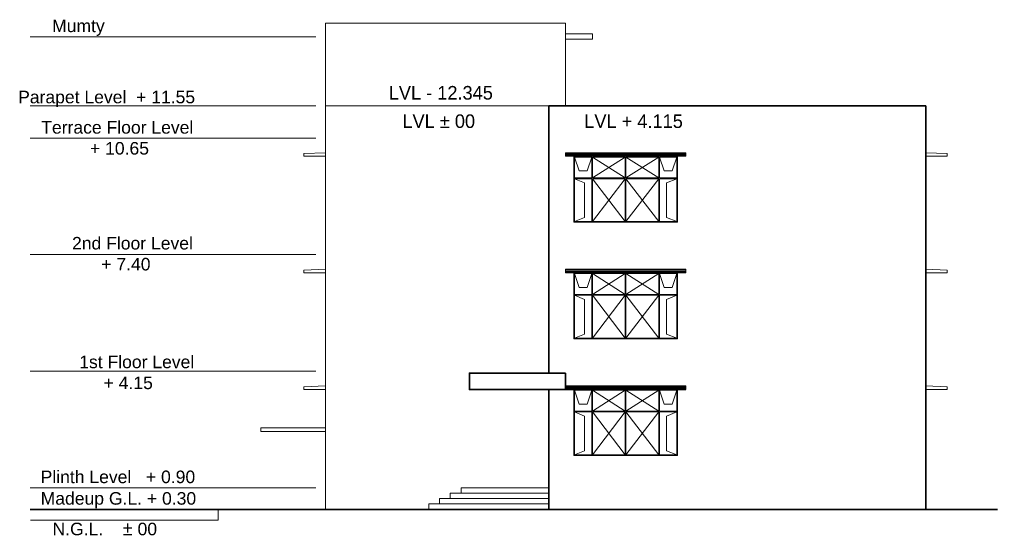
# Model space of a CAD drawing. Header units: metres. Extents: x 1545540 to 2027037, y 435419 to 693806.
# Drawn here: x 1896460 to 1923717, y 473468 to 487845 of the extents above; entities that cross this region are included whole.
import ezdxf

# ---------------------------------------------------------------- set-up
doc = ezdxf.new("R2010")
doc.units = ezdxf.units.M
doc.header["$LTSCALE"] = 1000
doc.linetypes.add('DASHED', pattern=[0.75, 0.5, -0.25])
for name, color, linetype, lineweight in [('2 elevation', 1, 'Continuous', 5), ('beam', 10, 'Continuous', 30), ('chaja', 7, 'Continuous', 30), ('coloum hatch', 254, 'Continuous', 9), ('Column', 252, 'Continuous', 30), ('elevation', 1, 'Continuous', 13), ('G.L', 7, 'Continuous', 30), ('plinth', 7, 'DASHED', 20), ('Stair', 2, 'Continuous', 15), ('Wall', 7, 'Continuous', 30), ('wall l', 7, 'Continuous', 20), ('Window', 150, 'Continuous', 15), ('Window n door', 150, 'Continuous', 15)]:
    doc.layers.add(name, color=color, linetype=linetype, lineweight=lineweight)
doc.layers.add('text', color=7, linetype='Continuous')
doc.styles.add('style1', font='')
doc.styles.get('style1').set_extended_font_data('Century Gothic')
pattern_1 = [(180, (5501782.88, 958509.034), (-9e-15, 28.75), [])]

# ---------------------------------------------------------------- blocks, each defined once
blk = doc.blocks.new('GFHFH')
at = {"layer": 'Window n door', "ltscale": 0.05}
for p, q in [((4284.92, -168.925), (4285.4, -168.925)), ((4284.92, -169.51), (4284.92, -168.925)), ((4284.92, -168.925), (4285.05, -169.31)), ((4285.27, -169.31), (4285.4, -168.925)), ((4285.4, -169.51), (4285.4, -168.925)), ((4285.42, -168.925), (4286.335, -168.925)), ((4285.42, -169.51), (4285.42, -168.925)), ((4285.42, -168.925), (4286.335, -169.51)), ((4286.335, -168.925), (4285.42, -169.51)), ((4286.335, -168.925), (4286.335, -169.51)), ((4286.355, -168.925), (4287.27, -168.925)), ((4286.355, -168.925), (4286.355, -169.51)), ((4286.355, -168.925), (4287.27, -169.51)), ((4287.27, -168.925), (4286.355, -169.51)), ((4287.27, -168.925), (4287.27, -169.51)), ((4287.29, -168.925), (4287.77, -168.925)), ((4287.29, -168.925), (4287.29, -169.51)), ((4287.42, -169.31), (4287.29, -168.925)), ((4287.77, -168.925), (4287.64, -169.31)), ((4287.77, -168.925), (4287.77, -169.51)), ((4284.92, -169.51), (4285.4, -169.51)), ((4284.92, -169.53), (4285.4, -169.53)), ((4284.92, -170.725), (4284.92, -169.53)), ((4284.92, -169.53), (4285.2, -169.645)), ((4285.05, -169.31), (4285.27, -169.31)), ((4285.4, -170.725), (4285.4, -169.53)), ((4285.42, -169.51), (4286.335, -169.51)), ((4285.42, -169.53), (4286.335, -169.53)), ((4285.42, -170.725), (4285.42, -169.53)), ((4285.42, -169.53), (4286.335, -170.725)), ((4286.335, -169.53), (4285.42, -170.725)), ((4286.335, -169.53), (4286.335, -170.725)), ((4286.355, -169.51), (4287.27, -169.51)), ((4286.355, -169.53), (4286.355, -170.725)), ((4286.355, -169.53), (4287.27, -169.53)), ((4286.355, -169.53), (4287.27, -170.725)), ((4286.355, -170.725), (4287.27, -169.53)), ((4287.27, -169.53), (4287.27, -170.725)), ((4287.29, -169.51), (4287.77, -169.51)), ((4287.29, -169.53), (4287.77, -169.53)), ((4287.29, -169.53), (4287.29, -170.725)), ((4287.42, -169.31), (4287.64, -169.31)), ((4287.77, -169.53), (4287.49, -169.645)), ((4287.77, -169.53), (4287.77, -170.725)), ((4285.2, -170.61), (4285.2, -169.645)), ((4287.49, -169.645), (4287.49, -170.61)), ((4285.2, -170.61), (4284.92, -170.725)), ((4287.49, -170.61), (4287.77, -170.725)), ((4285.4, -170.725), (4284.92, -170.725)), ((4286.335, -170.725), (4285.42, -170.725)), ((4287.27, -170.725), (4286.355, -170.725)), ((4287.77, -170.725), (4287.29, -170.725))]:
    blk.add_line(p, q, dxfattribs=at)
blk.add_lwpolyline([(4284.9, -168.905), (4287.79, -168.905), (4287.79, -170.745), (4284.9, -170.745)], close=True, dxfattribs=at)

msp = doc.modelspace()

# ---------------------------------------------------------------- hatches: boundary and pattern name
at = {"layer": '2 elevation', "ltscale": 0.05}
h = msp.add_hatch(dxfattribs=at)
h.set_pattern_fill('ANSI31', color=256, scale=230, angle=315, style=0)
h.set_pattern_definition(pattern_1)
h.paths.add_polyline_path([(1911677.0706, 484134.3425), (1915027.0706, 484134.3425), (1915027.0706, 484034.3425), (1911677.0706, 484034.3425)])
h = msp.add_hatch(dxfattribs=at)
h.set_pattern_fill('ANSI31', color=256, scale=230, angle=315, style=0)
h.set_pattern_definition(pattern_1)
h.paths.add_polyline_path([(1911677.0706, 480884.3422), (1915027.0706, 480884.3422), (1915027.0706, 480784.3422), (1911677.0706, 480784.3422)])
h = msp.add_hatch(dxfattribs=at)
h.set_pattern_fill('ANSI31', color=256, scale=230, angle=315, style=0)
h.set_pattern_definition(pattern_1)
h.paths.add_polyline_path([(1911677.0706, 477634.3424), (1915027.0706, 477634.3424), (1915027.0706, 477534.3425), (1911677.0706, 477534.3424)])

# ---------------------------------------------------------------- linework, layer by layer
for p, q in [((1911677.0706, 487744.4101), (1904987.0706, 487744.41)), ((1904987.0706, 485444.3425), (1904987.0706, 487744.41)), ((1911677.0706, 485444.3425), (1911677.0706, 487744.4101)), ((1911677.0706, 487294.064), (1911677.0706, 487450.9248)), ((1904387.0712, 484109.3425), (1904987.0706, 484134.3425)), ((1904387.0712, 484034.3425), (1904387.0712, 484109.3425)), ((1922317.07, 484109.3425), (1921717.0706, 484134.3425)), ((1922317.07, 484034.3425), (1922317.07, 484109.3425)), ((1904387.07, 484034.3425), (1904987.0706, 484034.3425)), ((1904387.0707, 484034.3423), (1904582.7228, 484034.3423)), ((1904387.0707, 484034.3423), (1904582.7228, 484034.3423)), ((1922317.0712, 484034.3425), (1921717.0706, 484034.3425)), ((1922317.0705, 484034.3423), (1922121.4183, 484034.3423)), ((1922317.0705, 484034.3423), (1922121.4183, 484034.3423)), ((1904387.0712, 480859.3422), (1904987.0706, 480884.3422)), ((1904387.0712, 480784.3422), (1904387.0712, 480859.3422)), ((1922317.07, 480859.3422), (1921717.0706, 480884.3422)), ((1922317.07, 480784.3422), (1922317.07, 480859.3422)), ((1904387.0706, 480784.3422), (1904987.0706, 480784.3422)), ((1904387.0707, 480784.3423), (1904582.7228, 480784.3423)), ((1904387.0707, 480784.342), (1904582.7228, 480784.342)), ((1904387.0712, 480784.3422), (1904987.0706, 480784.3422)), ((1922317.0706, 480784.3422), (1921717.0706, 480784.3422)), ((1922317.07, 480784.3422), (1921717.0706, 480784.3422)), ((1922317.0705, 480784.3423), (1922121.4183, 480784.3423)), ((1922317.0705, 480784.342), (1922121.4183, 480784.342)), ((1904387.0712, 477609.3425), (1904987.0706, 477634.3425)), ((1904387.0712, 477534.3425), (1904387.0712, 477609.3425)), ((1922317.07, 477609.3425), (1921717.0706, 477634.3425)), ((1922317.07, 477534.3425), (1922317.07, 477609.3425)), ((1904387.0707, 477534.3423), (1904582.7228, 477534.3423)), ((1904387.0712, 477534.3425), (1904987.0706, 477534.3425)), ((1922317.07, 477534.3425), (1921717.0706, 477534.3425)), ((1922317.0705, 477534.3423), (1922121.4183, 477534.3423)), ((1903187.0711, 476364.3422), (1903187.0711, 476464.3422)), ((1903187.0711, 476464.3422), (1904987.0706, 476464.3422)), ((1903187.0706, 476364.3422), (1904582.7228, 476364.3422)), ((1903187.0711, 476364.3424), (1903187.0711, 476439.3424)), ((1903187.0711, 476364.3424), (1904987.0706, 476364.3424))]:
    msp.add_line(p, q, dxfattribs=at)
msp.add_lwpolyline([(1912427.0706, 487450.9248), (1911677.0706, 487450.9248), (1911677.0706, 487294.064), (1912427.0706, 487294.064)], close=True, dxfattribs=at)
at = {"layer": 'beam', "ltscale": 0.05}
msp.add_line((1911677.0706, 477534.3424), (1915027.0706, 477534.3424), dxfattribs=at)
msp.add_lwpolyline([(1911676.3011, 477994.3425), (1908997.0699, 477994.3425), (1908997.0699, 477534.3425), (1911677.0706, 477534.3425), (1911677.0706, 477994.3425)], dxfattribs=at)
at = {"layer": 'chaja', "ltscale": 0.05}
msp.add_line((1911677.0706, 477534.3424), (1915027.0706, 477534.3425), dxfattribs=at)
at = {"layer": 'coloum hatch', "ltscale": 0.05}
msp.add_line((1904987.0706, 474194.3424), (1904987.0706, 485444.3425), dxfattribs=at)
at = {"layer": 'Column', "ltscale": 0.05}
for p, q in [((1911217.0706, 477994.3425), (1911217.0706, 485444.3425)), ((1921717.0706, 474194.3424), (1921717.0706, 485444.3425)), ((1911217.0706, 474194.3424), (1911217.0706, 477534.3424))]:
    msp.add_line(p, q, dxfattribs=at)
at = {"layer": 'elevation', "ltscale": 0.05}
msp.add_line((1911677.0706, 480784.3422), (1915027.0706, 480784.3422), dxfattribs=at)
for points in [[(1911677.0706, 484034.3425), (1915027.0706, 484034.3425), (1915027.0706, 484134.3425), (1911677.0706, 484134.3425)], [(1911677.0706, 480784.3422), (1915027.0706, 480784.3422), (1915027.0706, 480884.3422), (1911677.0706, 480884.3422)], [(1911677.0706, 477534.3424), (1915027.0706, 477534.3424), (1915027.0706, 477634.3424), (1911677.0706, 477634.3424)]]:
    msp.add_lwpolyline(points, close=True, dxfattribs=at)
at = {"layer": 'G.L', "ltscale": 0.05}
msp.add_line((1896756.5916, 474194.3424), (1923717.0706, 474194.3424), dxfattribs=at)
at = {"layer": 'plinth', "ltscale": 0.03}
for p, q in [((1904717.0706, 487364.0998), (1896756.5916, 487364.0998)), ((1904717.0706, 485443.5072), (1896756.5916, 485443.5072)), ((1904717.0706, 484543.5072), (1896756.5916, 484543.5072)), ((1904717.0706, 481293.7856), (1896756.5916, 481293.7856)), ((1904717.0706, 478044.064), (1896756.5916, 478044.064)), ((1904717.0706, 474794.3424), (1896756.5916, 474794.3424)), ((1901998.3093, 474194.3424), (1901998.3093, 473894.3424)), ((1901998.3093, 473894.3424), (1896756.5916, 473894.3424))]:
    msp.add_line(p, q, dxfattribs=at)
at = {"layer": 'Stair', "ltscale": 0.05}
for p, q in [((1911217.0706, 474644.3424), (1908467.0706, 474644.3424)), ((1908467.0706, 474644.3424), (1908467.0706, 474494.3424)), ((1911217.0706, 474794.3424), (1908767.0706, 474794.3424)), ((1908767.0706, 474794.3424), (1908767.0706, 474644.3424)), ((1911217.0706, 474344.3424), (1907867.0706, 474344.3424)), ((1907867.0706, 474344.3424), (1907867.0706, 474194.3424)), ((1911217.0706, 474494.3424), (1908167.0706, 474494.3424)), ((1908167.0706, 474494.3424), (1908167.0706, 474344.3424))]:
    msp.add_line(p, q, dxfattribs=at)
at = {"layer": 'Wall', "ltscale": 0.05}
for p, q in [((1921717.0706, 485444.3425), (1911217.0706, 485444.3425)), ((1907867.0706, 474194.3424), (1908767.0706, 474194.3424))]:
    msp.add_line(p, q, dxfattribs=at)
at = {"layer": 'wall l', "ltscale": 0.05}
msp.add_line((1911217.0706, 485444.3425), (1904987.0706, 485444.3425), dxfattribs=at)

# ---------------------------------------------------------------- block references
at = {"layer": 'Window', "xscale": -999.9999998279076, "yscale": 999.9999998279076, "zscale": 999.9999998279076}
for p in [(6199696.8932, 652939.3418), (6199696.8932, 649689.3417), (6199696.8932, 646439.3418)]:
    msp.add_blockref('GFHFH', p, dxfattribs=at)

# ---------------------------------------------------------------- texts
at = {"layer": 'text', "width": 26669.839272, "attachment_point": 1, "style": 'style1'}
for s, insert, char_height in [('{\\fArial|b0|i0|c0|p34;Mumty  \\P     }', (1897366.8883, 487844.6798), 350), ('{\\H1.083x;LVL - 12.345}', (1906750.8992, 485993.3381), 350), ('{\\fArial|b0|i0|c0|p34;Parapet Level  + 11.55}', (1896419.958, 485860.9638), 350), ('{\\H1.083x;LVL ± 00}', (1907131.3278, 485202.4117), 350), ('{\\H1.083x;LVL + 4.115}', (1912200.0796, 485202.4117), 350), ('{\\fArial|b0|i0|c0|p34;Terrace Floor Level   \\P          + 10.65}', (1897064.8053, 485015.3504), 350), ('{\\fArial|b0|i0|c0|p34;2nd Floor Level  \\P      + 7.40 }', (1897922.5243, 481786.7316), 350), ('{\\fArial|b0|i0|c0|p34;1st Floor Level   \\P     + 4.15}', (1898123.3964, 478478.4281), 350), ('{\\fArial|b0|i0|c0|p34;Plinth Level   + 0.90 }', (1897047.8132, 475274.9225), 350), ('{\\fArial|b0|i0|c0|p34;Madeup G.L. + 0.30 }', (1897047.8132, 474674.9225), 350), ('{\\fArial|b0|i0|c0|p34;N.G.L.    \\fCentury Gothic|b0|i0|c0|p34;\\H1.083x;±\\fArial|b0|i0|c0|p34;\\H0.92336x; 00}', (1897379.2805, 473851.6505), 349.9999999)]:
    msp.add_mtext(s, dxfattribs=dict(at, insert=insert, char_height=char_height))

doc.saveas('drawing.dxf')
